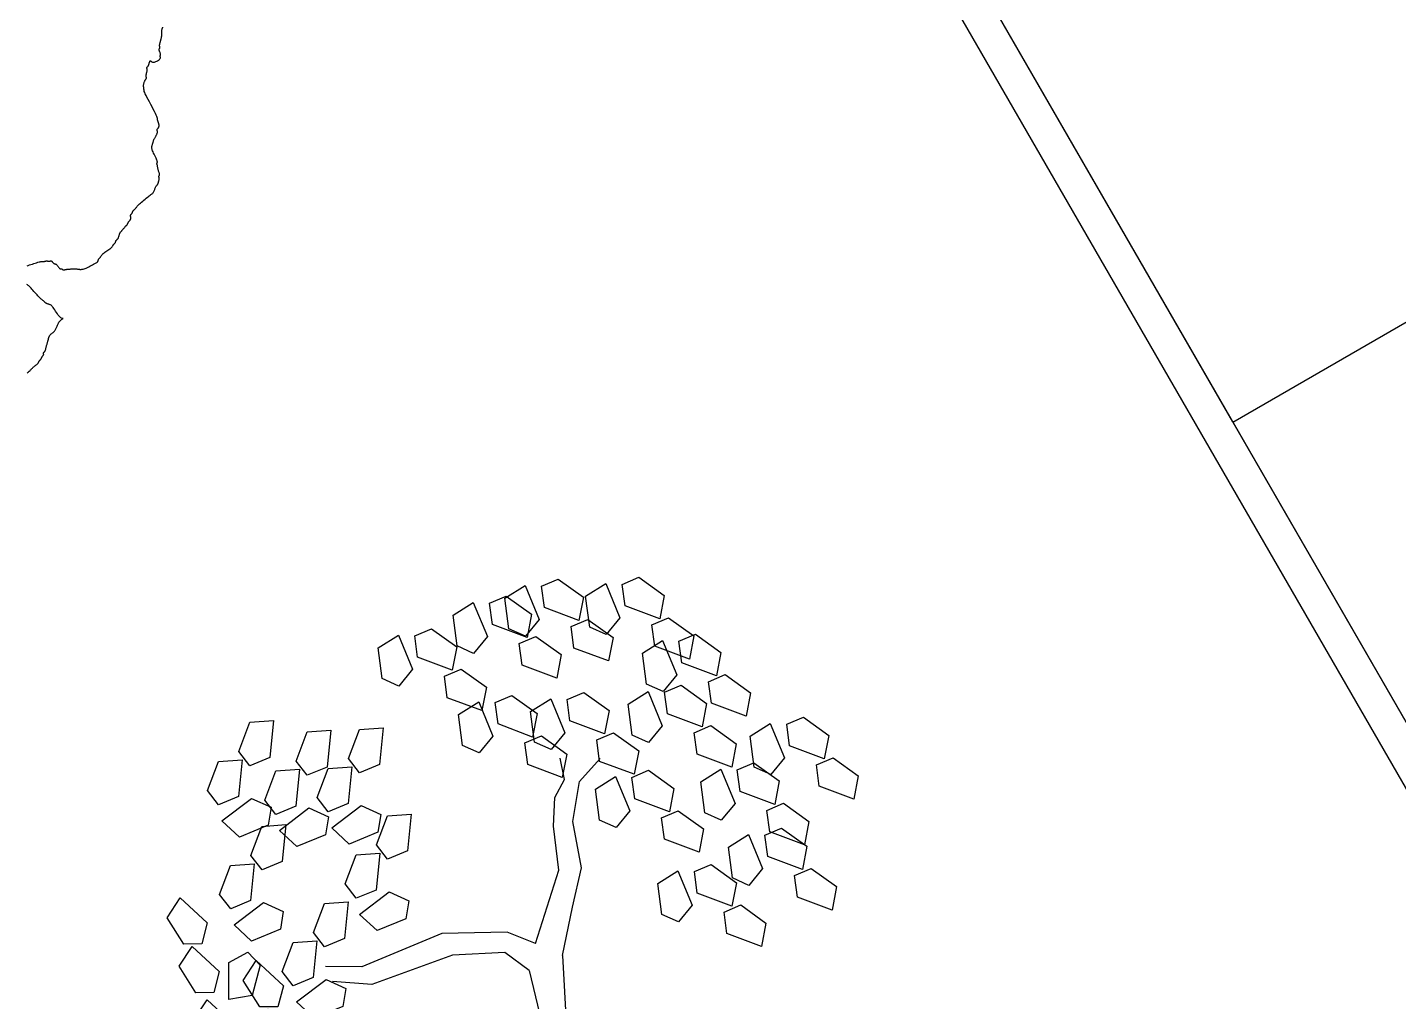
# Model space of a CAD drawing. Header units: metres. Extents: x 99558 to 100446, y 49739 to 50255.
# Drawn here: x 100018.557 to 100022.668, y 50074.861 to 50077.781 of the extents above; entities that cross this region are included whole.
import ezdxf

# ---------------------------------------------------------------- set-up
doc = ezdxf.new("R2010")
doc.units = ezdxf.units.M
doc.header["$MEASUREMENT"] = 0
for name, color, linetype in [('ParkingSpace', 9, 'Continuous'), ('Vegetations', 74, 'Continuous'), ('Walkway', 104, 'Continuous')]:
    doc.layers.add(name, color=color, linetype=linetype)

# ---------------------------------------------------------------- blocks, each defined once
blk = doc.blocks.new('ParkingSpaces')
at = {"layer": 'ParkingSpace'}
for points in [[(0, 0), (0, 5)], [(0, 0), (-17.5, 0)], [(0, 0), (-17.5, 0)], [(0, 0), (0, -5)]]:
    blk.add_lwpolyline(points, dxfattribs=at)
blk = doc.blocks.new('L', base_point=(1.3683, 0.5913))
for p, q in [((1.2809, 0.65), (1.3117, 0.675)), ((1.3117, 0.675), (1.3419, 0.6213)), ((1.2937, 0.5998), (1.2809, 0.65)), ((1.3419, 0.6213), (1.3225, 0.5909)), ((1.3225, 0.5909), (1.2937, 0.5998)), ((1.2753, 0.5668), (1.3061, 0.5917)), ((1.3061, 0.5917), (1.3362, 0.538)), ((1.2881, 0.5166), (1.2753, 0.5668)), ((1.3557, 0.5478), (1.3911, 0.5544)), ((1.3911, 0.5544), (1.4042, 0.5272)), ((1.3362, 0.538), (1.3169, 0.5076)), ((1.337, 0.4891), (1.3557, 0.5478)), ((1.4042, 0.5272), (1.3763, 0.4836)), ((1.3169, 0.5076), (1.2881, 0.5166)), ((1.3763, 0.4836), (1.337, 0.4891))]:
    blk.add_line(p, q)
blk = doc.blocks.new('TREE-11')
at = {"layer": 'Vegetations'}
for p, q in [((25.18, 29.57), (26.56, 33.63)), ((21.73, 27.36), (25.18, 29.57)), ((22.42, 21.44), (27.6, 27.72)), ((27.6, 27.72), (33.46, 29.57)), ((18.63, 22.55), (21.73, 27.36)), ((15.18, 14.42), (18.63, 22.55)), ((-28.64, 17.37), (-34.84, 21.07)), ((19.32, 12.57), (22.42, 21.44)), ((-28.64, 13.31), (-35.18, 17.75)), ((-11.39, 15.16), (-28.64, 17.37)), ((0, 8.87), (-11.39, 15.16)), ((3.79, 4.07), (15.18, 14.42)), ((-11.73, 10.35), (-28.64, 13.31)), ((13.8, 6.66), (19.32, 12.57)), ((-2.41, 5.55), (-11.73, 10.35)), ((3.79, 4.07), (0, 8.87)), ((0, 0), (-2.41, 5.55)), ((7.24, -0.74), (13.8, 6.66)), ((0, 0), (-3.1, -10.35)), ((7.24, -0.74), (0.69, -13.67))]:
    blk.add_line(p, q, dxfattribs=at)
for p, xscale, yscale, zscale, rotation in [((-25.53, 58.4), 120, 120, 120, 295.0165150851705), ((9.31, 58.4), 119.9999999999999, 119.9999999999999, 119.9999999999999, 190.1248425347957), ((25.53, 56.56), 119.9999999999999, 119.9999999999999, 119.9999999999999, 190.1248425347957), ((36.21, 54.33), 119.9999999999999, 119.9999999999999, 119.9999999999999, 190.1248425347957), ((-16.56, 51.01), 120, 120, 120, 295.0165150851705), ((-7.24, 46.21), 120, 120, 120, 295.0165150851705), ((50.36, 46.57), 119.9999999999999, 119.9999999999999, 119.9999999999999, 190.1248425347957), ((-33.81, 39.18), 120, 120, 120, 295.0165150851705), ((16.56, 38.81), 119.9999999999999, 119.9999999999999, 119.9999999999999, 190.1248425347957), ((-48.64, 36.23), 119.9999999999998, 119.9999999999998, 119.9999999999998, 347.8021081598379), ((29.32, 32.16), 119.9999999999999, 119.9999999999999, 119.9999999999999, 190.1248425347957), ((54.5, 31.05), 119.9999999999999, 119.9999999999999, 119.9999999999999, 190.1248425347957), ((-11.04, 28.46), 120, 120, 120, 295.0165150851705), ((46.91, 23.66), 119.9999999999999, 119.9999999999999, 119.9999999999999, 190.1248425347957), ((-30.7, 19.6), 120, 120, 120, 295.0165150851705), ((-54.15, 15.9), 119.9999999999998, 119.9999999999998, 119.9999999999998, 347.8021081598379), ((-41.74, 17.75), 119.9999999999998, 119.9999999999998, 119.9999999999998, 347.8021081598379), ((32.77, 12.2), 119.9999999999999, 119.9999999999999, 119.9999999999999, 190.1248425347957), ((64.85, 5.91), 119.9999999999999, 119.9999999999999, 119.9999999999999, 190.1248425347957), ((51.74, 2.96), 119.9999999999999, 119.9999999999999, 119.9999999999999, 190.1248425347957), ((34.15, -10.35), 119.9999999999999, 119.9999999999999, 119.9999999999999, 190.1248425347957), ((50.01, -11.09), 119.9999999999999, 119.9999999999999, 119.9999999999999, 190.1248425347957)]:
    blk.add_blockref('L', p, dxfattribs=dict(at, xscale=xscale, yscale=yscale, zscale=zscale, rotation=rotation))
blk = doc.blocks.new('TREE-01')
for points in [[(17.33, -67.34), (17.57, -67.32), (17.78, -67.29), (17.94, -67.26), (18.08, -67.22), (18.2, -67.18), (18.3, -67.15), (18.39, -67.11), (18.48, -67.08), (18.57, -67.05), (18.68, -67.03), (18.79, -67.01), (18.92, -67), (19.04, -66.98), (19.16, -66.97), (19.29, -66.96), (19.4, -66.94), (19.51, -66.92), (19.6, -66.89), (19.68, -66.86), (19.76, -66.82), (19.82, -66.78), (19.88, -66.75), (19.94, -66.71), (19.99, -66.68), (20.04, -66.65), (20.09, -66.63), (20.14, -66.61), (20.19, -66.6), (20.24, -66.58), (20.29, -66.57), (20.34, -66.56), (20.39, -66.54), (20.44, -66.52), (20.49, -66.49), (20.54, -66.46), (20.59, -66.42), (20.64, -66.38), (20.69, -66.35), (20.74, -66.31), (20.79, -66.28), (20.84, -66.25), (20.89, -66.23), (20.94, -66.21), (20.99, -66.2), (21.03, -66.18), (21.08, -66.17), (21.11, -66.16), (21.15, -66.14), (21.17, -66.12), (21.2, -66.09), (21.21, -66.06), (21.23, -66.02), (21.24, -65.98), (21.25, -65.95), (21.27, -65.91), (21.29, -65.88), (21.31, -65.85), (21.34, -65.83), (21.37, -65.81), (21.41, -65.8), (21.45, -65.78), (21.5, -65.77), (21.54, -65.76), (21.59, -65.74), (21.64, -65.72), (21.69, -65.69), (21.74, -65.65), (21.8, -65.61), (21.85, -65.57), (21.91, -65.51), (21.97, -65.45), (22.04, -65.39), (22.11, -65.32), (22.19, -65.24), (22.27, -65.16), (22.35, -65.07), (22.44, -64.98), (22.53, -64.9), (22.62, -64.81), (22.7, -64.73), (22.78, -64.65), (22.85, -64.58), (22.91, -64.51), (22.98, -64.45), (23.03, -64.39), (23.09, -64.34), (23.14, -64.28), (23.19, -64.23), (23.24, -64.18), (23.29, -64.13), (23.34, -64.08), (23.4, -64.04), (23.45, -63.99), (23.51, -63.95), (23.57, -63.91), (23.64, -63.88), (23.71, -63.85), (23.79, -63.83), (23.87, -63.81), (23.96, -63.8), (24.05, -63.78), (24.15, -63.77), (24.24, -63.76), (24.34, -63.74), (24.44, -63.72), (24.54, -63.69), (24.64, -63.65), (24.74, -63.61), (24.84, -63.57), (24.94, -63.51), (25.04, -63.45), (25.14, -63.39), (25.24, -63.32), (25.34, -63.24), (25.44, -63.16), (25.55, -63.07), (25.65, -62.99), (25.76, -62.91), (25.87, -62.84), (25.99, -62.77), (26.11, -62.72), (26.24, -62.67), (26.37, -62.64), (26.49, -62.62), (26.61, -62.6), (26.72, -62.59), (26.81, -62.59), (26.87, -62.58), (26.91, -62.58), (26.92, -62.58), (26.91, -62.58), (26.87, -62.56), (26.82, -62.53), (26.76, -62.47), (26.7, -62.39), (26.63, -62.27), (26.58, -62.12), (26.53, -61.92), (26.5, -61.69), (26.47, -61.44), (26.45, -61.18), (26.44, -60.91), (26.42, -60.65), (26.4, -60.4), (26.38, -60.18), (26.35, -60), (26.32, -59.85), (26.28, -59.73), (26.24, -59.64), (26.19, -59.56), (26.14, -59.49), (26.09, -59.44), (26.04, -59.39), (25.99, -59.34), (25.95, -59.29), (25.9, -59.24), (25.85, -59.19), (25.81, -59.14), (25.77, -59.09), (25.74, -59.04), (25.71, -58.99), (25.69, -58.94), (25.67, -58.88), (25.66, -58.83), (25.64, -58.78), (25.63, -58.72), (25.62, -58.66), (25.6, -58.59), (25.58, -58.52), (25.55, -58.44), (25.52, -58.35), (25.48, -58.26), (25.44, -58.14), (25.39, -58.02), (25.34, -57.87), (25.29, -57.71), (25.24, -57.52), (25.19, -57.31), (25.14, -57.08), (25.09, -56.83), (25.04, -56.59), (24.99, -56.34), (24.94, -56.09), (24.89, -55.86), (24.84, -55.65), (24.79, -55.46), (24.74, -55.3), (24.69, -55.15), (24.64, -55.02), (24.59, -54.9), (24.54, -54.79)], [(26.12, -52.14), (26.31, -52.19), (26.52, -52.24), (26.75, -52.29), (26.99, -52.34), (27.24, -52.39), (27.48, -52.44), (27.71, -52.49), (27.92, -52.54), (28.11, -52.59), (28.27, -52.64), (28.4, -52.69), (28.51, -52.73), (28.6, -52.78), (28.68, -52.82), (28.74, -52.86), (28.8, -52.89), (28.85, -52.92), (28.9, -52.94), (28.95, -52.96), (29, -52.97), (29.05, -52.99), (29.1, -53), (29.15, -53.01), (29.2, -53.03), (29.25, -53.05), (29.3, -53.08), (29.35, -53.11), (29.4, -53.15), (29.45, -53.19), (29.5, -53.22), (29.55, -53.26), (29.6, -53.29), (29.65, -53.32), (29.7, -53.34), (29.75, -53.36), (29.79, -53.38), (29.84, -53.4), (29.88, -53.42), (29.92, -53.44), (29.95, -53.48), (29.98, -53.52), (30, -53.58), (30.02, -53.64), (30.03, -53.71), (30.05, -53.79), (30.06, -53.86), (30.07, -53.93), (30.09, -54), (30.11, -54.05), (30.14, -54.1), (30.17, -54.13), (30.21, -54.16), (30.25, -54.2), (30.28, -54.23), (30.32, -54.27), (30.35, -54.32), (30.38, -54.39), (30.4, -54.47), (30.42, -54.57), (30.43, -54.67), (30.45, -54.79), (30.46, -54.9), (30.47, -55.01), (30.49, -55.1), (30.51, -55.19), (30.54, -55.25), (30.57, -55.3), (30.61, -55.34), (30.65, -55.37), (30.68, -55.39), (30.72, -55.41), (30.75, -55.43), (30.78, -55.45), (30.8, -55.48), (30.82, -55.51), (30.83, -55.55), (30.85, -55.59), (30.86, -55.62), (30.87, -55.66), (30.89, -55.69), (30.91, -55.72), (30.94, -55.74), (30.98, -55.76), (31.02, -55.77), (31.06, -55.79), (31.12, -55.8), (31.18, -55.81), (31.24, -55.83), (31.31, -55.85), (31.39, -55.88), (31.48, -55.91), (31.56, -55.95), (31.66, -55.99), (31.75, -56.04), (31.85, -56.09), (31.95, -56.14), (32.05, -56.19), (32.15, -56.24), (32.25, -56.29), (32.34, -56.34), (32.44, -56.39), (32.53, -56.44), (32.62, -56.49), (32.7, -56.54), (32.78, -56.59), (32.85, -56.64), (32.92, -56.69), (32.99, -56.74), (33.05, -56.79), (33.11, -56.84), (33.18, -56.89), (33.24, -56.94), (33.31, -56.99), (33.39, -57.04), (33.48, -57.08), (33.58, -57.13), (33.69, -57.18), (33.82, -57.22), (33.96, -57.26), (34.13, -57.29), (34.32, -57.32), (34.53, -57.34), (34.76, -57.36), (34.99, -57.37), (35.23, -57.38), (35.47, -57.38), (35.68, -57.38), (35.88, -57.39), (36.05, -57.39), (36.18, -57.39), (36.28, -57.38), (36.36, -57.38), (36.41, -57.38), (36.45, -57.37), (36.47, -57.36), (36.49, -57.34), (36.52, -57.32), (36.54, -57.29), (36.58, -57.26), (36.62, -57.22), (36.66, -57.19), (36.7, -57.15), (36.75, -57.11), (36.8, -57.08), (36.85, -57.05), (36.9, -57.03), (36.95, -57.01), (37, -57), (37.05, -56.99), (37.1, -56.97), (37.15, -56.96), (37.2, -56.94), (37.25, -56.92), (37.3, -56.89), (37.35, -56.86), (37.41, -56.82), (37.48, -56.79), (37.57, -56.75), (37.66, -56.71), (37.78, -56.68), (37.92, -56.65), (38.08, -56.63), (38.26, -56.61), (38.45, -56.6), (38.65, -56.59), (38.85, -56.57), (39.04, -56.56), (39.22, -56.54), (39.38, -56.52), (39.52, -56.49), (39.64, -56.46), (39.74, -56.42), (39.82, -56.39), (39.89, -56.35), (39.95, -56.31), (40, -56.28), (40.05, -56.25), (40.1, -56.23), (40.15, -56.21), (40.2, -56.2), (40.25, -56.19), (40.3, -56.17), (40.35, -56.16), (40.4, -56.14), (40.45, -56.12), (40.5, -56.09), (40.55, -56.06), (40.6, -56.02), (40.65, -55.99), (40.7, -55.95), (40.75, -55.91), (40.8, -55.88), (40.85, -55.85), (40.9, -55.83), (40.95, -55.81), (41, -55.8), (41.05, -55.79), (41.1, -55.77), (41.15, -55.76), (41.2, -55.74), (41.25, -55.72), (41.3, -55.69), (41.35, -55.66), (41.4, -55.62), (41.45, -55.58), (41.5, -55.53), (41.55, -55.49), (41.6, -55.44), (41.65, -55.39), (41.7, -55.34), (41.75, -55.29), (41.8, -55.24), (41.85, -55.19), (41.9, -55.15), (41.95, -55.11), (42, -55.08), (42.05, -55.05), (42.1, -55.03), (42.15, -55.01), (42.21, -55), (42.26, -54.99), (42.32, -54.97), (42.38, -54.96), (42.45, -54.94), (42.52, -54.92), (42.6, -54.89), (42.68, -54.86), (42.77, -54.82), (42.85, -54.79), (42.94, -54.75), (43.03, -54.71), (43.11, -54.68), (43.19, -54.65), (43.26, -54.63), (43.33, -54.61), (43.39, -54.6), (43.45, -54.59), (43.5, -54.57), (43.55, -54.56), (43.6, -54.54), (43.65, -54.52), (43.7, -54.49), (43.75, -54.46), (43.8, -54.42), (43.85, -54.39), (43.9, -54.35), (43.95, -54.31), (44, -54.28), (44.05, -54.25), (44.1, -54.23), (44.15, -54.21), (44.2, -54.2), (44.25, -54.19), (44.3, -54.17), (44.35, -54.16), (44.4, -54.14), (44.45, -54.12), (44.5, -54.09), (44.55, -54.06), (44.6, -54.02), (44.65, -53.98), (44.69, -53.93), (44.73, -53.89), (44.76, -53.84), (44.79, -53.79), (44.81, -53.74), (44.83, -53.69), (44.84, -53.64), (44.85, -53.6), (44.87, -53.55), (44.88, -53.52), (44.9, -53.48), (44.92, -53.45), (44.95, -53.43), (44.98, -53.41), (45.02, -53.4), (45.06, -53.39), (45.11, -53.37), (45.16, -53.36), (45.2, -53.34), (45.25, -53.32), (45.3, -53.29), (45.35, -53.26), (45.4, -53.22), (45.45, -53.19), (45.5, -53.15), (45.55, -53.11), (45.6, -53.08), (45.65, -53.05), (45.71, -53.03), (45.76, -53.01), (45.81, -53), (45.86, -52.99), (45.92, -52.97), (45.98, -52.96), (46.05, -52.94), (46.12, -52.92), (46.2, -52.89), (46.29, -52.86), (46.39, -52.82), (46.5, -52.78), (46.62, -52.73), (46.77, -52.69), (46.93, -52.64), (47.12, -52.59), (47.33, -52.54), (47.56, -52.49), (47.81, -52.44), (48.06, -52.4), (48.31, -52.35), (48.55, -52.32), (48.78, -52.28), (48.99, -52.25), (49.18, -52.23), (49.34, -52.21), (49.49, -52.2), (49.62, -52.18), (49.74, -52.16), (49.85, -52.13), (49.96, -52.1), (50.06, -52.05), (50.16, -52), (50.26, -51.93), (50.35, -51.86), (50.45, -51.79), (50.54, -51.71), (50.63, -51.64), (50.71, -51.58), (50.79, -51.52), (50.86, -51.48), (50.93, -51.44), (50.99, -51.42), (51.05, -51.4), (51.1, -51.38), (51.16, -51.36), (51.21, -51.34), (51.26, -51.32), (51.31, -51.29), (51.36, -51.26), (51.41, -51.22), (51.46, -51.18), (51.51, -51.13), (51.56, -51.09), (51.61, -51.04), (51.66, -50.99), (51.71, -50.94), (51.76, -50.89), (51.8, -50.84), (51.85, -50.79), (51.89, -50.74), (51.93, -50.69), (51.96, -50.64), (51.99, -50.59), (52.01, -50.54), (52.03, -50.49), (52.05, -50.44), (52.06, -50.4), (52.07, -50.35), (52.09, -50.32), (52.1, -50.28), (52.13, -50.25), (52.15, -50.23), (52.19, -50.21), (52.22, -50.2), (52.26, -50.18), (52.3, -50.16), (52.33, -50.13), (52.36, -50.1), (52.39, -50.05), (52.41, -50), (52.43, -49.93), (52.45, -49.86), (52.46, -49.77), (52.47, -49.68), (52.49, -49.59), (52.5, -49.49), (52.53, -49.39), (52.55, -49.29), (52.59, -49.19), (52.62, -49.09), (52.66, -49), (52.7, -48.9), (52.73, -48.82), (52.76, -48.73), (52.79, -48.66), (52.81, -48.58), (52.83, -48.52), (52.85, -48.46), (52.86, -48.41), (52.87, -48.36), (52.89, -48.32), (52.9, -48.28), (52.93, -48.26), (52.95, -48.23), (52.99, -48.21), (53.02, -48.18), (53.06, -48.15), (53.1, -48.09), (53.13, -48.02), (53.16, -47.92), (53.19, -47.79), (53.21, -47.62), (53.23, -47.43), (53.25, -47.21), (53.26, -46.98), (53.27, -46.75), (53.29, -46.52), (53.3, -46.31), (53.33, -46.12), (53.35, -45.96), (53.39, -45.83), (53.43, -45.72), (53.47, -45.63), (53.51, -45.56), (53.56, -45.49), (53.61, -45.44), (53.66, -45.39), (53.71, -45.34), (53.76, -45.29), (53.81, -45.24), (53.86, -45.19), (53.91, -45.14), (53.96, -45.09), (54.01, -45.04), (54.06, -44.99), (54.11, -44.94), (54.16, -44.89), (54.21, -44.84), (54.27, -44.79), (54.33, -44.74), (54.39, -44.69), (54.45, -44.64), (54.53, -44.59), (54.6, -44.54), (54.69, -44.49), (54.77, -44.44), (54.86, -44.39), (54.95, -44.34), (55.03, -44.29), (55.12, -44.24), (55.19, -44.19), (55.27, -44.14), (55.33, -44.09), (55.39, -44.04), (55.44, -43.99), (55.49, -43.94), (55.53, -43.89), (55.57, -43.84), (55.59, -43.79), (55.62, -43.74), (55.63, -43.69), (55.65, -43.64), (55.66, -43.6), (55.67, -43.56), (55.69, -43.52), (55.7, -43.48), (55.73, -43.46), (55.76, -43.43), (55.79, -43.42), (55.83, -43.4), (55.87, -43.39), (55.91, -43.38), (55.96, -43.36), (56.01, -43.35), (56.06, -43.32), (56.11, -43.3), (56.16, -43.26), (56.21, -43.22), (56.25, -43.17), (56.29, -43.12), (56.33, -43.06), (56.37, -43), (56.39, -42.92), (56.42, -42.85), (56.43, -42.76), (56.45, -42.68), (56.46, -42.59), (56.47, -42.5), (56.49, -42.42), (56.51, -42.33), (56.53, -42.26), (56.56, -42.18), (56.59, -42.11), (56.62, -42.02), (56.66, -41.91), (56.7, -41.77), (56.73, -41.58), (56.77, -41.35), (56.79, -41.06), (56.82, -40.7), (56.83, -40.29), (56.85, -39.85), (56.86, -39.39), (56.87, -38.93), (56.89, -38.49), (56.91, -38.08), (56.93, -37.73), (56.96, -37.43), (56.99, -37.2), (57.02, -37.02), (57.06, -36.88), (57.1, -36.78), (57.13, -36.7), (57.17, -36.64), (57.19, -36.59), (57.22, -36.54), (57.24, -36.49), (57.25, -36.44), (57.27, -36.38), (57.29, -36.33), (57.32, -36.26), (57.35, -36.2), (57.39, -36.13), (57.45, -36.05), (57.52, -35.97), (57.59, -35.88), (57.67, -35.8), (57.75, -35.72), (57.84, -35.65), (57.92, -35.58), (57.99, -35.53), (58.07, -35.48), (58.13, -35.45), (58.19, -35.42), (58.25, -35.4), (58.29, -35.38), (58.33, -35.37), (58.37, -35.35), (58.4, -35.33), (58.42, -35.3), (58.43, -35.26), (58.45, -35.23), (58.46, -35.18), (58.47, -35.14), (58.49, -35.09), (58.51, -35.04), (58.53, -34.99), (58.56, -34.94), (58.59, -34.89), (58.63, -34.84), (58.67, -34.79), (58.72, -34.74), (58.76, -34.69), (58.81, -34.64), (58.86, -34.59), (58.91, -34.54), (58.96, -34.49), (59.01, -34.44), (59.05, -34.39), (59.1, -34.34), (59.13, -34.29), (59.17, -34.24), (59.2, -34.19), (59.22, -34.14), (59.24, -34.09), (59.25, -34.05), (59.26, -34), (59.28, -33.96), (59.29, -33.92), (59.31, -33.89), (59.33, -33.86), (59.36, -33.84), (59.39, -33.82), (59.43, -33.81), (59.47, -33.79), (59.52, -33.78), (59.56, -33.77), (59.61, -33.75), (59.66, -33.73), (59.71, -33.7), (59.76, -33.67), (59.81, -33.63), (59.86, -33.58), (59.91, -33.54), (59.96, -33.49), (60.01, -33.44), (60.06, -33.39), (60.11, -33.34), (60.16, -33.3), (60.21, -33.25), (60.25, -33.22), (60.3, -33.19), (60.33, -33.18), (60.37, -33.18), (60.4, -33.19), (60.42, -33.23), (60.44, -33.28), (60.46, -33.34), (60.49, -33.4), (60.52, -33.47), (60.57, -33.54), (60.64, -33.6), (60.73, -33.66), (60.84, -33.7), (60.97, -33.74), (61.11, -33.76), (61.26, -33.77), (61.41, -33.77), (61.56, -33.76), (61.69, -33.75), (61.8, -33.73), (61.89, -33.7), (61.95, -33.67), (62, -33.63), (62.04, -33.58), (62.07, -33.54), (62.09, -33.49), (62.11, -33.44), (62.13, -33.39), (62.16, -33.34), (62.19, -33.29), (62.23, -33.24), (62.26, -33.19), (62.3, -33.13), (62.34, -33.07), (62.37, -33), (62.4, -32.93), (62.42, -32.85), (62.44, -32.77), (62.45, -32.68), (62.46, -32.6), (62.48, -32.52), (62.49, -32.45), (62.51, -32.38), (62.53, -32.33), (62.56, -32.28), (62.59, -32.25), (62.63, -32.22), (62.66, -32.2), (62.7, -32.18), (62.74, -32.17), (62.77, -32.15), (62.8, -32.13), (62.82, -32.1), (62.84, -32.07), (62.85, -32.03), (62.86, -31.99), (62.88, -31.94), (62.89, -31.89), (62.91, -31.84), (62.93, -31.79), (62.96, -31.74), (62.99, -31.69), (63.03, -31.64), (63.07, -31.59), (63.12, -31.54), (63.17, -31.49), (63.21, -31.44), (63.26, -31.39), (63.31, -31.34), (63.36, -31.29), (63.41, -31.24), (63.46, -31.19), (63.51, -31.14), (63.56, -31.09), (63.61, -31.04), (63.66, -30.99), (63.71, -30.94), (63.76, -30.89), (63.81, -30.84), (63.86, -30.79), (63.91, -30.73), (63.96, -30.67), (64.01, -30.6), (64.06, -30.53), (64.11, -30.45), (64.16, -30.37), (64.21, -30.28), (64.26, -30.19), (64.32, -30.11), (64.37, -30.02), (64.42, -29.94), (64.47, -29.86), (64.52, -29.79), (64.57, -29.72), (64.62, -29.66), (64.67, -29.61), (64.72, -29.56), (64.77, -29.52), (64.82, -29.49), (64.87, -29.46), (64.92, -29.44)]]:
    blk.add_lwpolyline(points)

msp = doc.modelspace()

# ---------------------------------------------------------------- linework, layer by layer
at = {"layer": 'Walkway'}
for points in [[(100015.5824, 50080.0106), (100018.1804, 50081.5106, -0.414214), (100019.5465, 50081.1445), (100042.2965, 50041.7404, -0.414214), (100041.9304, 50040.3744), (100039.3324, 50038.8744, -0.414214), (100037.9663, 50039.2404), (100015.2163, 50078.6445, -0.414214)], [(100015.6324, 50079.924), (100018.2304, 50081.424, -0.414214), (100019.4599, 50081.0945), (100042.2099, 50041.6904, -0.414214), (100041.8804, 50040.461), (100039.2824, 50038.961, -0.414214), (100038.0529, 50039.2904), (100015.3029, 50078.6945, -0.414214)]]:
    msp.add_lwpolyline(points, format="xyb", close=True, dxfattribs=at)

# ---------------------------------------------------------------- block references
at = {"layer": 'Vegetations', "color": 0}
for name, p, xscale, yscale, zscale, rotation in [('TREE-01', (100017.6655, 50077.6541), 0.0183, 0.0183, 0.0183, 30.00000000000241), ('TREE-11', (100020.062, 50074.9543), 0.015, 0.015, 0.015, 30.00000000000242)]:
    msp.add_blockref(name, p, dxfattribs=dict(at, xscale=xscale, yscale=yscale, zscale=zscale, rotation=rotation))
at = {"layer": 'Walkway', "xscale": -1, "rotation": 29.99999999999326}
msp.add_blockref('ParkingSpaces', (100022.1715, 50076.5979), dxfattribs=at)

doc.saveas('drawing.dxf')
